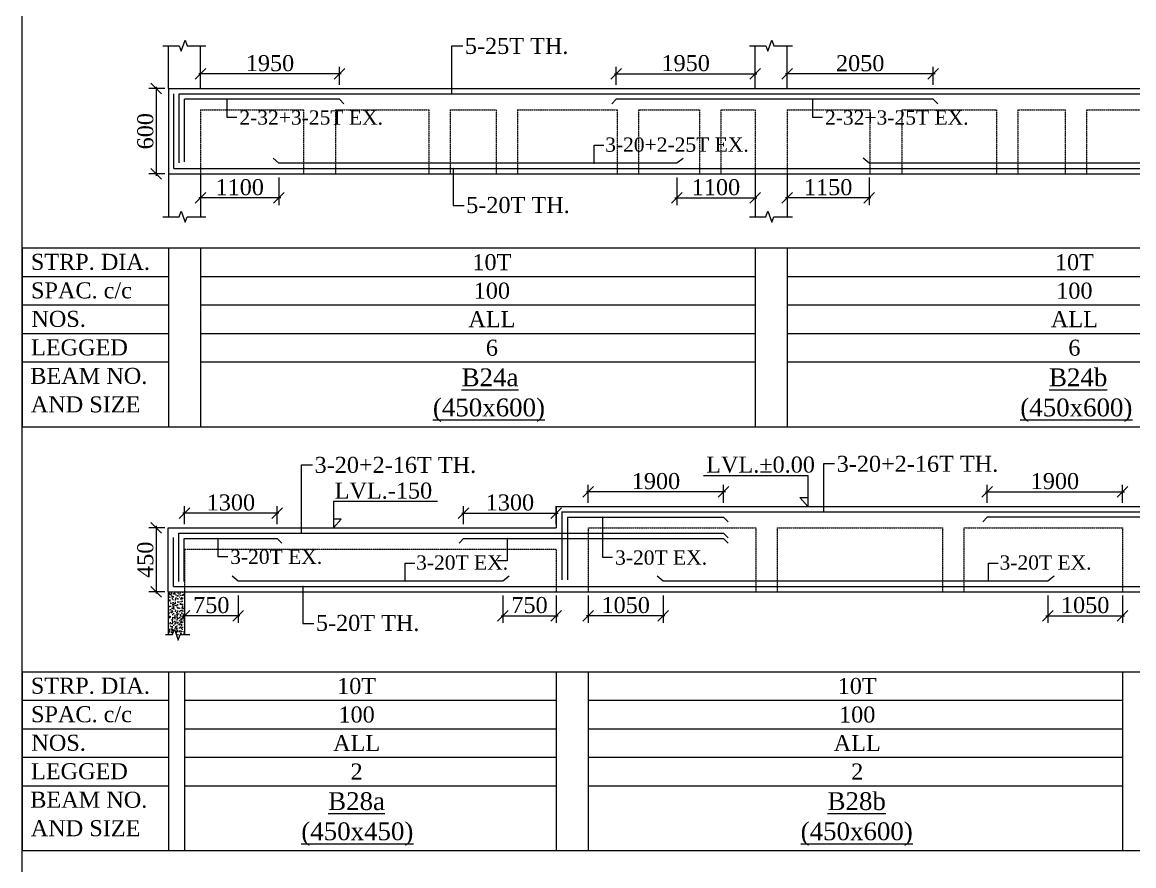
# Model space of a CAD drawing. Header units: millimetres. Extents: x 9781889 to 10654170, y -7832723 to -7608561.
# Drawn here: x 9972113 to 9987716, y -7792405 to -7780568 of the extents above; entities that cross this region are included whole.
import ezdxf
from ezdxf.enums import TextEntityAlignment as Align

# ---------------------------------------------------------------- set-up
doc = ezdxf.new("R2010")
doc.units = ezdxf.units.MM
doc.header["$LTSCALE"] = 10
doc.header["$PDMODE"] = 3
doc.linetypes.add('HIDDEN', pattern=[0.375, 0.25, -0.125])
for name, color, linetype, lineweight in [('LVL', 3, 'Continuous', 0), ('S-CUT OUT LINE', 9, 'Continuous', 0), ('S-DIM L.S.', 7, 'Continuous', 0), ('S-HATCH', 8, 'Continuous', 0), ('S-L.S.SECTION', 5, 'Continuous', 0), ('S-L.S.SLAB LINE', 252, 'HIDDEN', 0), ('S-L.S.STEEL', 1, 'Continuous', 9), ('S-SECTION MARK', 7, 'Continuous', 0), ('S-SHEET', 251, 'Continuous', 0), ('S-TEXT', 7, 'Continuous', 0), ('S-TEXT L.S. BEAM NO.', 30, 'Continuous', 0), ('S-TEXT. L.S.', 7, 'Continuous', 0)]:
    doc.layers.add(name, color=color, linetype=linetype, lineweight=lineweight)
doc.styles.add('135', font='arial.ttf', dxfattribs={"width": 0.8, "height": 135})
doc.styles.get("Standard").update_dxf_attribs({"font": 'arial.ttf'})
doc.styles.add('TEXT', font='times.ttf')
doc.dimstyles.new('75', dxfattribs={"dimtxt": 135, "dimasz": 90, "dimexe": 0.1, "dimexo": 0.03, "dimgap": 0.09, "dimtad": 1, "dimdec": 0, "dimzin": 0, "dimdsep": 46, "dimtxsty": '135', "dimblk": 'ARCHTICK', "dimcen": 0.09, "dimclrd": 256, "dimclre": 256, "dimclrt": 256, "dimadec": 0, "dimazin": 0, "dimtfac": 1, "dimtdec": 0, "dimtofl": 0, "dimtmove": 1, "dimatfit": 3, "dimldrblk": 'DOTSMALL', "dimfxl": 1, "dimtolj": 1, "dimtzin": 0, "dimlwd": -1, "dimlwe": -1, "dimarcsym": 0})
doc.dimstyles.new('SETU_1', dxfattribs={"dimtxt": 200, "dimasz": 150, "dimexe": 100, "dimexo": 50, "dimgap": 35, "dimtad": 1, "dimdec": 0, "dimzin": 0, "dimdsep": 46, "dimtxsty": 'Standard', "dimblk": 'OBLIQUE', "dimcen": 150, "dimdle": 25, "dimclrd": 256, "dimclre": 7, "dimclrt": 256, "dimadec": 0, "dimazin": 0, "dimtfac": 1, "dimtdec": 0, "dimtofl": 0, "dimtmove": 1, "dimatfit": 3, "dimfxl": 1, "dimtolj": 1, "dimtzin": 0, "dimlwd": -1, "dimlwe": 5, "dimarcsym": 1})

# ---------------------------------------------------------------- blocks, each defined once
blk = doc.blocks.new('_ArchTick')
at = {"color": 0, "linetype": 'ByBlock', "const_width": 0.15}
blk.add_lwpolyline([(-0.5, -0.5), (0.5, 0.5)], dxfattribs=at)
blk = doc.blocks.new('_Oblique')
at = {"color": 0, "linetype": 'ByBlock', "lineweight": -2}
blk.add_line((-0.5, -0.5), (0.5, 0.5), dxfattribs=at)
blk = doc.blocks.new('*D60')
at = {"layer": 'Defpoints', "color": 0, "transparency": 16777216}
for p in [(9974166, -7781497), (9973991, -7782697), (9974166, -7782697)]:
    blk.add_point(p, dxfattribs=at)
at = {"layer": 'S-DIM L.S.', "color": 7, "lineweight": 5, "transparency": 16777216}
for p, q in [((9974116, -7781497), (9973891, -7781497)), ((9974116, -7782697), (9973891, -7782697))]:
    blk.add_line(p, q, dxfattribs=at)
at = {"layer": 'S-DIM L.S.', "transparency": 16777216}
blk.add_line((9973991, -7781472), (9973991, -7782722), dxfattribs=at)
at = {"layer": 'S-DIM L.S.', "transparency": 16777216, "xscale": 150, "yscale": 150, "zscale": 150}
for p, rotation in [((9973991, -7781497), 90), ((9973991, -7782697), 270)]:
    blk.add_blockref('_Oblique', p, dxfattribs=dict(at, rotation=rotation))
at = {"layer": 'S-DIM L.S.', "transparency": 16777216, "insert": (9973842, -7782097), "char_height": 225, "attachment_point": 5, "rotation": 90, "style": 'TEXT'}
blk.add_mtext('\\A1;600', dxfattribs=at)
blk = doc.blocks.new('*D62')
at = {"layer": 'Defpoints', "color": 0, "transparency": 16777216}
for p in [(9974616, -7781293), (9974616, -7781497, 0), (9976566, -7781497, 0)]:
    blk.add_point(p, dxfattribs=at)
at = {"layer": 'S-DIM L.S.', "color": 7, "lineweight": 5, "transparency": 16777216}
for p, q in [((9974616, -7781447), (9974616, -7781193)), ((9976566, -7781447), (9976566, -7781193))]:
    blk.add_line(p, q, dxfattribs=at)
at = {"layer": 'S-DIM L.S.', "transparency": 16777216}
blk.add_line((9976591, -7781293), (9974591, -7781293), dxfattribs=at)
at = {"layer": 'S-DIM L.S.', "transparency": 16777216, "xscale": 150, "yscale": 150, "zscale": 150, "rotation": 180}
blk.add_blockref('_Oblique', (9974616, -7781293), dxfattribs=at)
at = {"layer": 'S-DIM L.S.', "transparency": 16777216, "xscale": 150, "yscale": 150, "zscale": 150}
blk.add_blockref('_Oblique', (9976566, -7781293), dxfattribs=at)
at = {"layer": 'S-DIM L.S.', "transparency": 16777216, "insert": (9975591, -7781143), "char_height": 225, "attachment_point": 5, "style": 'TEXT'}
blk.add_mtext('\\A1;1950', dxfattribs=at)
blk = doc.blocks.new('*D63')
at = {"layer": 'Defpoints', "color": 0, "transparency": 16777216}
for p in [(9981300, -7782697, 0), (9982401, -7782697, 0), (9982401, -7783033)]:
    blk.add_point(p, dxfattribs=at)
at = {"layer": 'S-DIM L.S.', "color": 7, "lineweight": 5, "transparency": 16777216}
for p, q in [((9981300, -7782747), (9981300, -7783133)), ((9982401, -7782747), (9982401, -7783133))]:
    blk.add_line(p, q, dxfattribs=at)
at = {"layer": 'S-DIM L.S.', "transparency": 16777216}
blk.add_line((9981275, -7783033), (9982426, -7783033), dxfattribs=at)
at = {"layer": 'S-DIM L.S.', "transparency": 16777216, "xscale": 150, "yscale": 150, "zscale": 150, "rotation": 180}
blk.add_blockref('_Oblique', (9981300, -7783033), dxfattribs=at)
at = {"layer": 'S-DIM L.S.', "transparency": 16777216, "xscale": 150, "yscale": 150, "zscale": 150}
blk.add_blockref('_Oblique', (9982401, -7783033), dxfattribs=at)
at = {"layer": 'S-DIM L.S.', "transparency": 16777216, "insert": (9981851, -7782884), "char_height": 225, "attachment_point": 5, "style": 'TEXT'}
blk.add_mtext('\\A1;1100', dxfattribs=at)
blk = doc.blocks.new('*D64')
at = {"layer": 'Defpoints', "color": 0, "transparency": 16777216}
for p in [(9974616, -7782697, 0), (9975716, -7782697, 0), (9974616, -7783033)]:
    blk.add_point(p, dxfattribs=at)
at = {"layer": 'S-DIM L.S.', "color": 7, "lineweight": 5, "transparency": 16777216}
for p, q in [((9974616, -7782747), (9974616, -7783133)), ((9975716, -7782747), (9975716, -7783133))]:
    blk.add_line(p, q, dxfattribs=at)
at = {"layer": 'S-DIM L.S.', "transparency": 16777216}
blk.add_line((9975741, -7783033), (9974591, -7783033), dxfattribs=at)
at = {"layer": 'S-DIM L.S.', "transparency": 16777216, "xscale": 150, "yscale": 150, "zscale": 150, "rotation": 180}
blk.add_blockref('_Oblique', (9974616, -7783033), dxfattribs=at)
at = {"layer": 'S-DIM L.S.', "transparency": 16777216, "xscale": 150, "yscale": 150, "zscale": 150}
blk.add_blockref('_Oblique', (9975716, -7783033), dxfattribs=at)
at = {"layer": 'S-DIM L.S.', "transparency": 16777216, "insert": (9975166, -7782884), "char_height": 225, "attachment_point": 5, "style": 'TEXT'}
blk.add_mtext('\\A1;1100', dxfattribs=at)
blk = doc.blocks.new('*D65')
at = {"layer": 'Defpoints', "color": 0, "transparency": 16777216}
for p in [(9982401, -7781293), (9980451, -7781497, 0), (9982401, -7781497, 0)]:
    blk.add_point(p, dxfattribs=at)
at = {"layer": 'S-DIM L.S.', "color": 7, "lineweight": 5, "transparency": 16777216}
for p, q in [((9980451, -7781447), (9980451, -7781193)), ((9982401, -7781447), (9982401, -7781193))]:
    blk.add_line(p, q, dxfattribs=at)
at = {"layer": 'S-DIM L.S.', "transparency": 16777216}
blk.add_line((9980426, -7781293), (9982426, -7781293), dxfattribs=at)
at = {"layer": 'S-DIM L.S.', "transparency": 16777216, "xscale": 150, "yscale": 150, "zscale": 150, "rotation": 180}
blk.add_blockref('_Oblique', (9980451, -7781293), dxfattribs=at)
at = {"layer": 'S-DIM L.S.', "transparency": 16777216, "xscale": 150, "yscale": 150, "zscale": 150}
blk.add_blockref('_Oblique', (9982401, -7781293), dxfattribs=at)
at = {"layer": 'S-DIM L.S.', "transparency": 16777216, "insert": (9981426, -7781143), "char_height": 225, "attachment_point": 5, "style": 'TEXT'}
blk.add_mtext('\\A1;1950', dxfattribs=at)
blk = doc.blocks.new('*D66')
at = {"layer": 'Defpoints', "color": 0, "transparency": 16777216}
for p in [(9982851, -7781293), (9982851, -7781497, 0), (9984901, -7781497, 0)]:
    blk.add_point(p, dxfattribs=at)
at = {"layer": 'S-DIM L.S.', "color": 7, "lineweight": 5, "transparency": 16777216}
for p, q in [((9982851, -7781447), (9982851, -7781193)), ((9984901, -7781447), (9984901, -7781193))]:
    blk.add_line(p, q, dxfattribs=at)
at = {"layer": 'S-DIM L.S.', "transparency": 16777216}
blk.add_line((9984926, -7781293), (9982826, -7781293), dxfattribs=at)
at = {"layer": 'S-DIM L.S.', "transparency": 16777216, "xscale": 150, "yscale": 150, "zscale": 150, "rotation": 180}
blk.add_blockref('_Oblique', (9982851, -7781293), dxfattribs=at)
at = {"layer": 'S-DIM L.S.', "transparency": 16777216, "xscale": 150, "yscale": 150, "zscale": 150}
blk.add_blockref('_Oblique', (9984901, -7781293), dxfattribs=at)
at = {"layer": 'S-DIM L.S.', "transparency": 16777216, "insert": (9983876, -7781144), "char_height": 225, "attachment_point": 5, "style": 'TEXT'}
blk.add_mtext('\\A1;2050', dxfattribs=at)
blk = doc.blocks.new('*D72')
at = {"layer": 'Defpoints', "color": 0, "transparency": 16777216}
for p in [(9982851, -7782697, 0), (9984001, -7782697, 0), (9982851, -7783033)]:
    blk.add_point(p, dxfattribs=at)
at = {"layer": 'S-DIM L.S.', "color": 7, "lineweight": 5, "transparency": 16777216}
for p, q in [((9982851, -7782747), (9982851, -7783133)), ((9984001, -7782747), (9984001, -7783133))]:
    blk.add_line(p, q, dxfattribs=at)
at = {"layer": 'S-DIM L.S.', "transparency": 16777216}
blk.add_line((9984026, -7783033), (9982826, -7783033), dxfattribs=at)
at = {"layer": 'S-DIM L.S.', "transparency": 16777216, "xscale": 150, "yscale": 150, "zscale": 150, "rotation": 180}
blk.add_blockref('_Oblique', (9982851, -7783033), dxfattribs=at)
at = {"layer": 'S-DIM L.S.', "transparency": 16777216, "xscale": 150, "yscale": 150, "zscale": 150}
blk.add_blockref('_Oblique', (9984001, -7783033), dxfattribs=at)
at = {"layer": 'S-DIM L.S.', "transparency": 16777216, "insert": (9983426, -7782884), "char_height": 225, "attachment_point": 5, "style": 'TEXT'}
blk.add_mtext('\\A1;1150', dxfattribs=at)
blk = doc.blocks.new('*D240')
at = {"layer": 'Defpoints', "color": 0, "transparency": 16777216}
for p in [(9974392, -7787458), (9974392, -7787661, 0), (9975692, -7787661, 0)]:
    blk.add_point(p, dxfattribs=at)
at = {"layer": 'S-DIM L.S.', "transparency": 16777216}
blk.add_line((9975717, -7787458), (9974367, -7787458), dxfattribs=at)
at = {"layer": 'S-DIM L.S.', "color": 7, "lineweight": 5, "transparency": 16777216}
for p, q in [((9974392, -7787611), (9974392, -7787358)), ((9975692, -7787611), (9975692, -7787358))]:
    blk.add_line(p, q, dxfattribs=at)
at = {"layer": 'S-DIM L.S.', "transparency": 16777216, "xscale": 150, "yscale": 150, "zscale": 150, "rotation": 180}
blk.add_blockref('_Oblique', (9974392, -7787458), dxfattribs=at)
at = {"layer": 'S-DIM L.S.', "transparency": 16777216, "xscale": 150, "yscale": 150, "zscale": 150}
blk.add_blockref('_Oblique', (9975692, -7787458), dxfattribs=at)
at = {"layer": 'S-DIM L.S.', "transparency": 16777216, "insert": (9975042, -7787308), "char_height": 225, "attachment_point": 5, "style": 'TEXT'}
blk.add_mtext('\\A1;1300', dxfattribs=at)
blk = doc.blocks.new('*D241')
at = {"layer": 'Defpoints', "color": 0, "transparency": 16777216}
for p in [(9974166, -7787661), (9973991, -7788561), (9974166, -7788561)]:
    blk.add_point(p, dxfattribs=at)
at = {"layer": 'S-DIM L.S.', "transparency": 16777216}
blk.add_line((9973991, -7787636), (9973991, -7788586), dxfattribs=at)
at = {"layer": 'S-DIM L.S.', "color": 7, "lineweight": 5, "transparency": 16777216}
for p, q in [((9974116, -7787661), (9973891, -7787661)), ((9974116, -7788561), (9973891, -7788561))]:
    blk.add_line(p, q, dxfattribs=at)
at = {"layer": 'S-DIM L.S.', "transparency": 16777216, "xscale": 150, "yscale": 150, "zscale": 150}
for p, rotation in [((9973991, -7787661), 90), ((9973991, -7788561), 270)]:
    blk.add_blockref('_Oblique', p, dxfattribs=dict(at, rotation=rotation))
at = {"layer": 'S-DIM L.S.', "transparency": 16777216, "insert": (9973842, -7788111), "char_height": 225, "attachment_point": 5, "rotation": 90, "style": 'TEXT'}
blk.add_mtext('\\A1;450', dxfattribs=at)
blk = doc.blocks.new('*D242')
at = {"layer": 'Defpoints', "color": 0, "transparency": 16777216}
for p in [(9978859, -7788561, 0), (9979609, -7788561, 0), (9979609, -7788897)]:
    blk.add_point(p, dxfattribs=at)
at = {"layer": 'S-DIM L.S.', "color": 7, "lineweight": 5, "transparency": 16777216}
for p, q in [((9978859, -7788611), (9978859, -7788997)), ((9979609, -7788611), (9979609, -7788997))]:
    blk.add_line(p, q, dxfattribs=at)
at = {"layer": 'S-DIM L.S.', "transparency": 16777216}
blk.add_line((9978834, -7788897), (9979634, -7788897), dxfattribs=at)
at = {"layer": 'S-DIM L.S.', "transparency": 16777216, "xscale": 150, "yscale": 150, "zscale": 150, "rotation": 180}
blk.add_blockref('_Oblique', (9978859, -7788897), dxfattribs=at)
at = {"layer": 'S-DIM L.S.', "transparency": 16777216, "xscale": 150, "yscale": 150, "zscale": 150}
blk.add_blockref('_Oblique', (9979609, -7788897), dxfattribs=at)
at = {"layer": 'S-DIM L.S.', "transparency": 16777216, "insert": (9979234, -7788748), "char_height": 225, "attachment_point": 5, "style": 'TEXT'}
blk.add_mtext('\\A1;750', dxfattribs=at)
blk = doc.blocks.new('*D243')
at = {"layer": 'Defpoints', "color": 0, "transparency": 16777216}
for p in [(9974392, -7788561, 0), (9975142, -7788561, 0), (9974392, -7788897)]:
    blk.add_point(p, dxfattribs=at)
at = {"layer": 'S-DIM L.S.', "color": 7, "lineweight": 5, "transparency": 16777216}
for p, q in [((9974392, -7788611), (9974392, -7788997)), ((9975142, -7788611), (9975142, -7788997))]:
    blk.add_line(p, q, dxfattribs=at)
at = {"layer": 'S-DIM L.S.', "transparency": 16777216}
blk.add_line((9975167, -7788897), (9974367, -7788897), dxfattribs=at)
at = {"layer": 'S-DIM L.S.', "transparency": 16777216, "xscale": 150, "yscale": 150, "zscale": 150, "rotation": 180}
blk.add_blockref('_Oblique', (9974392, -7788897), dxfattribs=at)
at = {"layer": 'S-DIM L.S.', "transparency": 16777216, "xscale": 150, "yscale": 150, "zscale": 150}
blk.add_blockref('_Oblique', (9975142, -7788897), dxfattribs=at)
at = {"layer": 'S-DIM L.S.', "transparency": 16777216, "insert": (9974767, -7788748), "char_height": 225, "attachment_point": 5, "style": 'TEXT'}
blk.add_mtext('\\A1;750', dxfattribs=at)
blk = doc.blocks.new('*D244')
at = {"layer": 'Defpoints', "color": 0, "transparency": 16777216}
for p in [(9980059, -7787158), (9980059, -7787361, 0), (9981959, -7787361, 0)]:
    blk.add_point(p, dxfattribs=at)
at = {"layer": 'S-DIM L.S.', "transparency": 16777216}
blk.add_line((9981984, -7787158), (9980034, -7787158), dxfattribs=at)
at = {"layer": 'S-DIM L.S.', "color": 7, "lineweight": 5, "transparency": 16777216}
for p, q in [((9980059, -7787311), (9980059, -7787058)), ((9981959, -7787311), (9981959, -7787058))]:
    blk.add_line(p, q, dxfattribs=at)
at = {"layer": 'S-DIM L.S.', "transparency": 16777216, "xscale": 150, "yscale": 150, "zscale": 150, "rotation": 180}
blk.add_blockref('_Oblique', (9980059, -7787158), dxfattribs=at)
at = {"layer": 'S-DIM L.S.', "transparency": 16777216, "xscale": 150, "yscale": 150, "zscale": 150}
blk.add_blockref('_Oblique', (9981959, -7787158), dxfattribs=at)
at = {"layer": 'S-DIM L.S.', "transparency": 16777216, "insert": (9981009, -7787008), "char_height": 225, "attachment_point": 5, "style": 'TEXT'}
blk.add_mtext('\\A1;1900', dxfattribs=at)
blk = doc.blocks.new('*D245')
at = {"layer": 'Defpoints', "color": 0, "transparency": 16777216}
for p in [(9979609, -7787458), (9978309, -7787661, 0), (9979609, -7787661, 0)]:
    blk.add_point(p, dxfattribs=at)
at = {"layer": 'S-DIM L.S.', "transparency": 16777216}
blk.add_line((9978284, -7787458), (9979634, -7787458), dxfattribs=at)
at = {"layer": 'S-DIM L.S.', "color": 7, "lineweight": 5, "transparency": 16777216}
for p, q in [((9978309, -7787611), (9978309, -7787358)), ((9979609, -7787611), (9979609, -7787358))]:
    blk.add_line(p, q, dxfattribs=at)
at = {"layer": 'S-DIM L.S.', "transparency": 16777216, "xscale": 150, "yscale": 150, "zscale": 150, "rotation": 180}
blk.add_blockref('_Oblique', (9978309, -7787458), dxfattribs=at)
at = {"layer": 'S-DIM L.S.', "transparency": 16777216, "xscale": 150, "yscale": 150, "zscale": 150}
blk.add_blockref('_Oblique', (9979609, -7787458), dxfattribs=at)
at = {"layer": 'S-DIM L.S.', "transparency": 16777216, "insert": (9978959, -7787308), "char_height": 225, "attachment_point": 5, "style": 'TEXT'}
blk.add_mtext('\\A1;1300', dxfattribs=at)
blk = doc.blocks.new('*D246')
at = {"layer": 'Defpoints', "color": 0, "transparency": 16777216}
for p in [(9986509, -7788561, 0), (9987559, -7788561, 0), (9987559, -7788897)]:
    blk.add_point(p, dxfattribs=at)
at = {"layer": 'S-DIM L.S.', "color": 7, "lineweight": 5, "transparency": 16777216}
for p, q in [((9986509, -7788611), (9986509, -7788997)), ((9987559, -7788611), (9987559, -7788997))]:
    blk.add_line(p, q, dxfattribs=at)
at = {"layer": 'S-DIM L.S.', "transparency": 16777216}
blk.add_line((9986484, -7788897), (9987584, -7788897), dxfattribs=at)
at = {"layer": 'S-DIM L.S.', "transparency": 16777216, "xscale": 150, "yscale": 150, "zscale": 150, "rotation": 180}
blk.add_blockref('_Oblique', (9986509, -7788897), dxfattribs=at)
at = {"layer": 'S-DIM L.S.', "transparency": 16777216, "xscale": 150, "yscale": 150, "zscale": 150}
blk.add_blockref('_Oblique', (9987559, -7788897), dxfattribs=at)
at = {"layer": 'S-DIM L.S.', "transparency": 16777216, "insert": (9987034, -7788748), "char_height": 225, "attachment_point": 5, "style": 'TEXT'}
blk.add_mtext('\\A1;1050', dxfattribs=at)
blk = doc.blocks.new('*D247')
at = {"layer": 'Defpoints', "color": 0, "transparency": 16777216}
for p in [(9980059, -7788561, 0), (9981109, -7788561, 0), (9980059, -7788897)]:
    blk.add_point(p, dxfattribs=at)
at = {"layer": 'S-DIM L.S.', "color": 7, "lineweight": 5, "transparency": 16777216}
for p, q in [((9980059, -7788611), (9980059, -7788997)), ((9981109, -7788611), (9981109, -7788997))]:
    blk.add_line(p, q, dxfattribs=at)
at = {"layer": 'S-DIM L.S.', "transparency": 16777216}
blk.add_line((9981134, -7788897), (9980034, -7788897), dxfattribs=at)
at = {"layer": 'S-DIM L.S.', "transparency": 16777216, "xscale": 150, "yscale": 150, "zscale": 150, "rotation": 180}
blk.add_blockref('_Oblique', (9980059, -7788897), dxfattribs=at)
at = {"layer": 'S-DIM L.S.', "transparency": 16777216, "xscale": 150, "yscale": 150, "zscale": 150}
blk.add_blockref('_Oblique', (9981109, -7788897), dxfattribs=at)
at = {"layer": 'S-DIM L.S.', "transparency": 16777216, "insert": (9980584, -7788748), "char_height": 225, "attachment_point": 5, "style": 'TEXT'}
blk.add_mtext('\\A1;1050', dxfattribs=at)
blk = doc.blocks.new('*D248')
at = {"layer": 'Defpoints', "color": 0, "transparency": 16777216}
for p in [(9987559, -7787158), (9985659, -7787361, 0), (9987559, -7787361, 0)]:
    blk.add_point(p, dxfattribs=at)
at = {"layer": 'S-DIM L.S.', "transparency": 16777216}
blk.add_line((9985634, -7787158), (9987584, -7787158), dxfattribs=at)
at = {"layer": 'S-DIM L.S.', "color": 7, "lineweight": 5, "transparency": 16777216}
for p, q in [((9985659, -7787311), (9985659, -7787058)), ((9987559, -7787311), (9987559, -7787058))]:
    blk.add_line(p, q, dxfattribs=at)
at = {"layer": 'S-DIM L.S.', "transparency": 16777216, "xscale": 150, "yscale": 150, "zscale": 150, "rotation": 180}
blk.add_blockref('_Oblique', (9985659, -7787158), dxfattribs=at)
at = {"layer": 'S-DIM L.S.', "transparency": 16777216, "xscale": 150, "yscale": 150, "zscale": 150}
blk.add_blockref('_Oblique', (9987559, -7787158), dxfattribs=at)
at = {"layer": 'S-DIM L.S.', "transparency": 16777216, "insert": (9986609, -7787008), "char_height": 225, "attachment_point": 5, "style": 'TEXT'}
blk.add_mtext('\\A1;1900', dxfattribs=at)

msp = doc.modelspace()

# ---------------------------------------------------------------- hatches: boundary and pattern name
at = {"layer": 'S-HATCH'}
h = msp.add_hatch(dxfattribs=at)
h.set_pattern_fill('AR-CONC', color=256, scale=0.5)
h.set_pattern_definition([(50, (180433.74, -59944.18), (91.0923345, -7.96954277), [9.525, -104.775]), (355, (180433.74, -59944.18), (-17.6217107, 95.5284226), [7.62, -83.8202921]), (100.4514447, (180441.33, -59944.845), (73.47062355, 87.55887596), [8.0950044, -89.0451223]), (46.1842, (180433.74, -59918.78), (135.5395204, -21.021164), [14.2875, -157.1625]), (96.6355576, (180445.04, -59920.53), (118.702067, 123.7130623), [12.1425116, -133.5678041]), (351.1841512, (180433.74, -59918.78), (118.702067, 123.7130623), [11.4299835, -125.729866]), (21, (180446.44, -59925.13), (75.80719563, -51.1325991), [9.525, -104.775]), (326, (180446.44, -59925.13), (30.9010142, 92.09398306), [7.62, -83.82]), (71.451445, (180452.76, -59929.39), (106.70820964, 40.96138444), [8.0950044, -89.0449688]), (37.5, (180433.74, -59944.18), (1.544301625, 42.27751944), [0, -82.804, 0, -85.09, 0, -84.1375]), (7.5, (180433.74, -59944.18), (33.40983126, 50.09028741), [0, -48.514, 0, -80.899, 0, -32.0675]), (327.5, (180405.42, -59944.18), (67.79529758, -2.864372), [0, -31.75, 0, -99.06, 0, -131.445]), (317.5, (180392.72, -59944.18), (74.0645907, 12.71324552), [0, -41.275, 0, -65.786, 0, -93.345])])
h.paths.add_polyline_path([(9974392, -7789161.3), (9974276.2, -7789161.3), (9974248.3, -7789084.5), (9974220.3, -7789161.3), (9974162, -7789161.3), (9974162, -7788561.3), (9974392, -7788561.3)])

# ---------------------------------------------------------------- linework, layer by layer
at = {"layer": 'LVL', "linetype": 'Continuous', "elevation": 0}
for points in [[(9981677.6, -7786926.3), (9983138.8, -7786926.3), (9983138.8, -7787361.3), (9983030.7, -7787239.2), (9983138.8, -7787239.2)], [(9977944.5, -7787291.5), (9976483.3, -7787291.5), (9976483.3, -7787661.3), (9976591.4, -7787539.2), (9976483.3, -7787539.2)]]:
    msp.add_lwpolyline(points, dxfattribs=at)
at = {"layer": 'S-CUT OUT LINE', "color": 5, "elevation": 0}
for points in [[(9974087.9, -7780897), (9974316.5, -7780897), (9974344.5, -7780973.9), (9974400.4, -7780820.2), (9974428.4, -7780897), (9974691.2, -7780897)], [(9982322.3, -7780897), (9982550.9, -7780897), (9982578.9, -7780973.9), (9982634.9, -7780820.2), (9982662.8, -7780897), (9982925.6, -7780897)], [(9974087.9, -7783297), (9974316.5, -7783297), (9974344.5, -7783220.2), (9974400.4, -7783373.9), (9974428.4, -7783297), (9974691.2, -7783297)], [(9982322.3, -7783297), (9982550.9, -7783297), (9982578.9, -7783220.2), (9982634.9, -7783373.9), (9982662.8, -7783297), (9982925.6, -7783297)]]:
    msp.add_lwpolyline(points, dxfattribs=at)
at = {"layer": 'S-CUT OUT LINE', "color": 1, "elevation": 0}
msp.add_lwpolyline([(9974122.6, -7789161.3), (9974220.3, -7789161.3), (9974248.3, -7789084.5), (9974304.2, -7789238.2), (9974332.2, -7789161.3), (9974467, -7789161.3)], dxfattribs=at)
at = {"layer": 'S-L.S.SECTION'}
for p, q in [((9974166.2, -7781497, 0), (9974166.2, -7780897, 0)), ((9974616.2, -7781497, 0), (9974616.2, -7780897, 0)), ((9982400.6, -7781497, 0), (9982400.6, -7780897, 0)), ((9982850.6, -7781497, 0), (9982850.6, -7780897, 0)), ((9974166.1, -7781497, 0), (10008310, -7781497, 0)), ((9974166.2, -7781497, 0), (9974166.2, -7782697, 0)), ((9974166.1, -7782697, 0), (10008310, -7782697, 0)), ((9974166.2, -7782697, 0), (9974166.2, -7783297, 0)), ((9974616.2, -7782697, 0), (9974616.2, -7783297, 0)), ((9982400.6, -7782697, 0), (9982400.6, -7783297, 0)), ((9982850.6, -7782697, 0), (9982850.6, -7783297, 0)), ((9979608.7, -7787361.3, 0), (10021912.6, -7787361.3, 0)), ((9979608.7, -7787361.3, 0), (9979608.7, -7787661.3, 0)), ((9974162, -7787661.3, 0), (9979608.7, -7787661.3, 0)), ((9974162, -7788561.3, 0), (9974162, -7787661.3, 0)), ((9974162, -7788561.3, 0), (9974162, -7787661.3, 0)), ((9974166.1, -7788561.3, 0), (10021912.6, -7788561.3, 0))]:
    msp.add_line(p, q, dxfattribs=at)
at = {"layer": 'S-L.S.SECTION', "color": 1}
for p, q in [((9974162, -7788561.3, 0), (9974162, -7789161.3, 0)), ((9974392, -7788561.3, 0), (9974392, -7789161.3, 0))]:
    msp.add_line(p, q, dxfattribs=at)
at = {"layer": 'S-L.S.SLAB LINE', "ltscale": 0.3}
for p, q in [((9974166.1, -7781797, 0), (9974166.2, -7781797, 0)), ((9974616.1, -7781797, 0), (9976060.5, -7781797, 0)), ((9974616.2, -7781797, 0), (9974616.2, -7782697, 0)), ((9976060.5, -7781797, 0), (9976060.5, -7782697, 0)), ((9976510.5, -7781797, 0), (9977821.1, -7781797, 0)), ((9976510.5, -7781797, 0), (9976510.5, -7782697, 0)), ((9977821.1, -7781797), (9977821.1, -7782697)), ((9978121.1, -7781797, 0), (9978767.4, -7781797, 0)), ((9978121.1, -7781797), (9978121.1, -7782697)), ((9978767.4, -7781797), (9978767.4, -7782697)), ((9979067.4, -7781797, 0), (9980463.1, -7781797, 0)), ((9979067.4, -7781797), (9979067.4, -7782697)), ((9980463.1, -7781797, 0), (9980463.1, -7782697, 0)), ((9980763.1, -7781797, 0), (9981619.9, -7781797, 0)), ((9980763.1, -7781797, 0), (9980763.1, -7782697, 0)), ((9981619.9, -7781797, 0), (9981619.9, -7782697, 0)), ((9981919.9, -7781797, 0), (9981919.9, -7782697, 0)), ((9981919.9, -7781797, 0), (9982400.6, -7781797, 0)), ((9982400.6, -7781797), (9982400.6, -7782697)), ((9982850.6, -7781797, 0), (9984010.5, -7781797, 0)), ((9982850.6, -7781797), (9982850.6, -7782697)), ((9984010.5, -7781797, 0), (9984010.5, -7782697, 0)), ((9984460.5, -7781797, 0), (9985788.1, -7781797, 0)), ((9984460.5, -7781797, 0), (9984460.5, -7782697, 0)), ((9985788.1, -7781797, 0), (9985788.1, -7782697, 0)), ((9986088.1, -7781797, 0), (9986752.9, -7781797, 0)), ((9986088.1, -7781797, 0), (9986088.1, -7782697, 0)), ((9986752.9, -7781797, 0), (9986752.9, -7782697, 0)), ((9987052.9, -7781797, 0), (9987052.9, -7782697, 0)), ((9987052.9, -7781797, 0), (9988325.6, -7781797, 0)), ((9980058.8, -7787661.3, 0), (9980058.8, -7788561.3, 0)), ((9980058.8, -7787661.3, 0), (9982408.7, -7787661.3, 0)), ((9982408.7, -7787661.3, 0), (9982408.7, -7788561.3, 0)), ((9982708.7, -7787661.3, 0), (9985031.9, -7787661.3, 0)), ((9982708.7, -7787661.3, 0), (9982708.7, -7788561.3, 0)), ((9985031.9, -7787661.3, 0), (9985031.9, -7788561.3, 0)), ((9985331.9, -7787661.3, 0), (9987558.7, -7787661.3, 0)), ((9985331.9, -7787661.3, 0), (9985331.9, -7788561.3, 0)), ((9987558.7, -7787661.3, 0), (9987558.7, -7788561.3, 0)), ((9974392, -7787961.3, 0), (9979608.7, -7787961.3, 0)), ((9974392, -7787961.3, 0), (9974392, -7788561.3, 0)), ((9974392, -7787961.3, 0), (9974392, -7788561.3, 0)), ((9974392, -7787961.3, 0), (9974392, -7788561.3, 0)), ((9979608.7, -7787961.3, 0), (9979608.7, -7788561.3, 0))]:
    msp.add_line(p, q, dxfattribs=at)
at = {"layer": 'S-L.S.STEEL'}
for p, q in [((9974241.1, -7782622, 0), (9974241.1, -7781572, 0)), ((9974316.1, -7781572, 0), (10008235, -7781572, 0)), ((9974316.1, -7782542.4, 0), (9974316.1, -7781572, 0)), ((9976566.3, -7781647, 0), (9974391.1, -7781647, 0)), ((9974391.1, -7782525.8, 0), (9974391.1, -7781647, 0)), ((9976566.3, -7781647, 0), (9976629.5, -7781713.9, 0)), ((9984900.7, -7781647, 0), (9984963.9, -7781713.9, 0)), ((9974241.1, -7782622, 0), (10008160, -7782622, 0)), ((9979687, -7787436.3, 0), (10021912.6, -7787436.3, 0)), ((9979687, -7787436.3, 0), (9979687, -7788394.3, 0)), ((9979767.9, -7787511.3, 0), (9979767.9, -7788394.3, 0)), ((9974237, -7788486.3, 0), (9974237, -7787800.2, 0)), ((9974312, -7788417.8, 0), (9974312, -7787736.3, 0)), ((9974387, -7788417.8, 0), (9974387, -7787811.3, 0)), ((9978308.7, -7787811.3, 0), (9978245.5, -7787878.2, 0)), ((9974237, -7788486.3, 0), (10021912.6, -7788486.3, 0))]:
    msp.add_line(p, q, dxfattribs=at)
at = {"layer": 'S-L.S.STEEL', "elevation": 0}
for points in [[(9981389.9, -7782478.8), (9981300.4, -7782547), (9975716.3, -7782547), (9975634.3, -7782476.3)], [(9989952.4, -7782478.8), (9989862.9, -7782547), (9984000.7, -7782547), (9983918.7, -7782476.3)], [(9978948.1, -7788343.1), (9978858.6, -7788411.3), (9975142.1, -7788411.3), (9975060.1, -7788340.6)], [(9986598.1, -7788343.1), (9986508.6, -7788411.3), (9981108.9, -7788411.3), (9981026.9, -7788340.6)]]:
    msp.add_lwpolyline(points, dxfattribs=at)
at = {"layer": 'S-L.S.STEEL'}
for points in [[(9984900.7, -7781647, 0), (9980450.6, -7781647, 0), (9980387.4, -7781713.9, 0)], [(9979767.9, -7787511.3, 0), (9981958.7, -7787511.3, 0), (9982021.9, -7787578.2, 0)], [(9989908.8, -7787511.3, 0), (9985658.7, -7787511.3, 0), (9985595.6, -7787578.2, 0)], [(9974312, -7787736.3, 0), (9981958.7, -7787736.3, 0), (9982021.9, -7787803.2, 0)], [(9974387, -7787811.3, 0), (9975692, -7787811.3, 0), (9975755.2, -7787878.2, 0)], [(9978308.7, -7787811.3, 0), (9981958.7, -7787811.3, 0), (9982021.9, -7787878.2, 0)]]:
    msp.add_polyline3d(points, dxfattribs=at)
at = {"layer": 'S-SHEET'}
for p, q in [((9972113, -7783734.6, 0), (9974166.1, -7783734.6, 0)), ((9972113, -7783734.6), (9972113, -7786243.9)), ((9974166.1, -7783734.6, 0), (10008310, -7783734.6, 0)), ((9974166.1, -7783734.6, 0), (9974166.1, -7786243.9, 0)), ((9974616.1, -7783734.6, 0), (9974616.1, -7786243.9, 0)), ((9982400.6, -7783734.6), (9982400.6, -7786243.9)), ((9982850.6, -7783734.6), (9982850.6, -7786243.9)), ((9972113, -7784134.6, 0), (9974166.1, -7784134.6, 0)), ((9974616.1, -7784134.6, 0), (9982400.6, -7784134.6, 0)), ((9982850.6, -7784134.6, 0), (9991013.1, -7784134.6, 0)), ((9972113, -7784534.6, 0), (9974166.1, -7784534.6, 0)), ((9974616.1, -7784534.6, 0), (9982400.6, -7784534.6, 0)), ((9982850.6, -7784534.6, 0), (9991013.1, -7784534.6, 0)), ((9972113, -7784934.6, 0), (9974166.1, -7784934.6, 0)), ((9974616.1, -7784934.6, 0), (9982400.6, -7784934.6, 0)), ((9982850.6, -7784934.6, 0), (9991013.1, -7784934.6, 0)), ((9972113, -7785334.6, 0), (9974166.1, -7785334.6, 0)), ((9974616.1, -7785334.6, 0), (9982400.6, -7785334.6, 0)), ((9982850.6, -7785334.6, 0), (9991013.1, -7785334.6, 0)), ((9972113, -7786243.9), (10023447.1, -7786243.9)), ((9972113, -7786243.9, 0), (9974166.1, -7786243.9, 0)), ((9974166.1, -7786243.9, 0), (10008310, -7786243.9, 0)), ((9972113, -7789682.5, 0), (9974166.1, -7789682.5, 0)), ((9972113, -7789682.5), (9972113, -7792191.8)), ((9974166.1, -7789682.5, 0), (9974166.1, -7792191.8, 0)), ((9974166.1, -7789682.5, 0), (10021912.6, -7789682.5, 0)), ((9974392, -7789682.5, 0), (9974392, -7792191.8, 0)), ((9979608.7, -7789682.5, 0), (9979608.7, -7792191.8, 0)), ((9980058.7, -7789682.5, 0), (9980058.7, -7792191.8, 0)), ((9987558.7, -7789682.5, 0), (9987558.7, -7792191.8, 0)), ((9972113, -7790082.5, 0), (9974166.1, -7790082.5, 0)), ((9974392, -7790082.5, 0), (9979608.7, -7790082.5, 0)), ((9980058.7, -7790082.5, 0), (9987558.7, -7790082.5, 0)), ((9972113, -7790482.5, 0), (9974166.1, -7790482.5, 0)), ((9974392, -7790482.5, 0), (9979608.7, -7790482.5, 0)), ((9980058.7, -7790482.5, 0), (9987558.7, -7790482.5, 0)), ((9972113, -7790882.5, 0), (9974166.1, -7790882.5, 0)), ((9974392, -7790882.5, 0), (9979608.7, -7790882.5, 0)), ((9980058.7, -7790882.5, 0), (9987558.7, -7790882.5, 0)), ((9972113, -7791282.5, 0), (9974166.1, -7791282.5, 0)), ((9974392, -7791282.5, 0), (9979608.7, -7791282.5, 0)), ((9980058.7, -7791282.5, 0), (9987558.7, -7791282.5, 0)), ((9972113, -7792191.8), (10023447.1, -7792191.8)), ((9972113, -7792191.8, 0), (9974166.1, -7792191.8, 0)), ((9974166.1, -7792191.8, 0), (10021912.6, -7792191.8, 0))]:
    msp.add_line(p, q, dxfattribs=at)
msp.add_lwpolyline([(9972113, -7760218.1), (10023447.1, -7760218.1), (10023447.1, -7801877.7), (9972113, -7801877.7)], close=True, dxfattribs=at)

# ---------------------------------------------------------------- texts
at = {"layer": 'LVL', "style": 'TEXT'}
for s, p in [('LVL.%%P0.00', (9981713.7, -7786887.9, 0)), ('LVL.-150', (9976499.1, -7787253.1, 0))]:
    msp.add_text(s, height=225, dxfattribs=at).set_placement(p)
at = {"layer": 'S-TEXT', "style": 'TEXT'}
for s, p in [('STRP. DIA.', (9973069.8, -7784042.7, 0)), ('SPAC. c/c', (9972944.2, -7784442.7, 0)), ('NOS.', (9972623.6, -7784842.7, 0)), ('LEGGED', (9972916.3, -7785242.7, 0)), ('BEAM NO.', (9973047.5, -7785642.7, 0)), ('AND SIZE', (9973002.3, -7786042.7, 0)), ('STRP. DIA.', (9973069.8, -7789990.6, 0)), ('SPAC. c/c', (9972944.2, -7790390.6, 0)), ('NOS.', (9972623.6, -7790790.6, 0)), ('LEGGED', (9972916.3, -7791190.6, 0)), ('BEAM NO.', (9973047.5, -7791590.6, 0)), ('AND SIZE', (9973002.3, -7791990.6, 0))]:
    msp.add_text(s, height=225, dxfattribs=at).set_placement(p, align=Align.CENTER)
at = {"layer": 'S-TEXT', "linetype": 'ByBlock', "style": 'TEXT'}
for s, p in [('10T', (9978705.7, -7783934.6, 0)), ('10T', (9986882.7, -7783934.6, 0)), ('100', (9978705.7, -7784334.6, 0)), ('100', (9986882.7, -7784334.6, 0)), ('ALL', (9978705.7, -7784734.6, 0)), ('ALL', (9986882.7, -7784734.6, 0)), ('6', (9978705.7, -7785134.6, 0)), ('6', (9986882.7, -7785134.6, 0)), ('10T', (9976806.8, -7789882.5, 0)), ('10T', (9983833.9, -7789882.5, 0)), ('100', (9976806.8, -7790282.5, 0)), ('100', (9983833.9, -7790282.5, 0)), ('ALL', (9976806.8, -7790682.5, 0)), ('ALL', (9983833.9, -7790682.5, 0)), ('2', (9976806.8, -7791082.5, 0)), ('2', (9983833.9, -7791082.5, 0))]:
    msp.add_text(s, height=225, dxfattribs=at).set_placement(p, align=Align.MIDDLE_CENTER)
at = {"layer": 'S-TEXT L.S. BEAM NO.', "color": 140, "linetype": 'ByBlock', "style": 'TEXT'}
for s, p in [('%%UB24a', (9978281, -7785675.3, 0)), ('%%UB24b', (9986526.5, -7785675.3, 0)), ('%%U(450x600)', (9977877.9, -7786098.3, 0)), ('%%U(450x600)', (9986123.4, -7786098.3, 0)), ('%%UB28b', (9983418, -7791623.2, 0)), ('%%U(450x600)', (9983040.5, -7792046.2, 0))]:
    msp.add_text(s, height=250, dxfattribs=at).set_placement(p)
at = {"layer": 'S-TEXT L.S. BEAM NO.', "color": 145, "linetype": 'ByBlock', "style": 'TEXT'}
for s, p in [('%%UB28a', (9976408, -7791623.2, 0)), ('%%U(450x450)', (9976030.5, -7792046.2, 0))]:
    msp.add_text(s, height=250, dxfattribs=at).set_placement(p)
at = {"layer": 'S-TEXT. L.S.', "style": 'TEXT'}
for s, height, p in [('5-25T TH.', 225, (9978326.8, -7781012.7, 0)), ('2-32+3-25T EX.', 200, (9975160.7, -7782004.6, 0)), ('2-32+3-25T EX.', 200, (9983381.5, -7782004.6, 0)), ('3-20+2-25T EX.', 200, (9980295.6, -7782385, 0)), ('5-20T TH.', 225, (9978345.2, -7783244.9, 0)), ('3-20+2-16T TH.', 225, (9976217, -7786891.7, 0)), ('3-20+2-16T TH.', 225, (9983545.8, -7786876.6, 0)), ('3-20T EX.', 200, (9975031.7, -7788168.9, 0)), ('3-20T EX.', 200, (9977641.3, -7788249.3, 0)), ('3-20T EX.', 200, (9980434.6, -7788179.6, 0)), ('3-20T EX.', 200, (9985831.8, -7788249.3, 0)), ('5-20T TH.', 225, (9976235.3, -7789109.2, 0))]:
    msp.add_text(s, height=height, dxfattribs=at).set_placement(p)

# ---------------------------------------------------------------- dimensions: what is measured, and where the dimension line sits
at = {"layer": 'S-DIM L.S.'}
for base, p1, p2, picture, middle in [((9974616.3, -7781293.2, 0), (9976566.3, -7781497, 0), (9974616.3, -7781497, 0), '*D62', (9975591.3, -7781143.4, 0)), ((9982850.7, -7781293.2, 0), (9984900.7, -7781497, 0), (9982850.7, -7781497, 0), '*D66', (9983875.7, -7781143.8, 0)), ((9974616.2, -7783033.1, 0), (9975716.3, -7782697, 0), (9974616.2, -7782697, 0), '*D64', (9975166.2, -7782883.6, 0)), ((9982850.6, -7783033.1, 0), (9984000.7, -7782697, 0), (9982850.6, -7782697, 0), '*D72', (9983425.7, -7782883.6, 0)), ((9980058.7, -7787157.5, 0), (9981958.7, -7787361.3, 0), (9980058.7, -7787361.3, 0), '*D244', (9981008.7, -7787007.7, 0)), ((9974392, -7787457.5, 0), (9975692, -7787661.3, 0), (9974392, -7787661.3, 0), '*D240', (9975042, -7787308.1, 0)), ((9974392, -7788897.4, 0), (9975142.1, -7788561.3, 0), (9974392, -7788561.3, 0), '*D243', (9974767.1, -7788747.6, 0)), ((9980058.7, -7788897.4, 0), (9981108.9, -7788561.3, 0), (9980058.7, -7788561.3, 0), '*D247', (9980583.8, -7788747.9, 0))]:
    dim = msp.add_linear_dim(base=base, p1=p1, p2=p2, dimstyle='SETU_1', override={"dimtxt": 225, "dimtxsty": 'TEXT'}, dxfattribs=at)
    dim.commit()
    dim.dimension.update_dxf_attribs({"geometry": picture, "text_midpoint": middle})
for base, p1, p2, picture, middle in [((9982400.6, -7781293.2, 0), (9980450.6, -7781497, 0), (9982400.6, -7781497, 0), '*D65', (9981425.6, -7781143.4, 0)), ((9982400.6, -7783033.1, 0), (9981300.4, -7782697, 0), (9982400.6, -7782697), '*D63', (9981850.5, -7782883.6, 0)), ((9987558.7, -7787157.5, 0), (9985658.7, -7787361.3, 0), (9987558.7, -7787361.3, 0), '*D248', (9986608.7, -7787007.7, 0)), ((9979608.7, -7787457.5, 0), (9978308.7, -7787661.3, 0), (9979608.7, -7787661.3, 0), '*D245', (9978958.7, -7787308.1, 0)), ((9979608.7, -7788897.4, 0), (9978858.6, -7788561.3, 0), (9979608.7, -7788561.3, 0), '*D242', (9979233.6, -7788747.6, 0)), ((9987558.7, -7788897.4, 0), (9986508.6, -7788561.3, 0), (9987558.7, -7788561.3, 0), '*D246', (9987033.7, -7788747.9, 0))]:
    dim = msp.add_linear_dim(base=base, p1=p1, p2=p2, angle=180, dimstyle='SETU_1', override={"dimtxt": 225, "dimtxsty": 'TEXT'}, dxfattribs=at)
    dim.commit()
    dim.dimension.update_dxf_attribs({"geometry": picture, "text_midpoint": middle})
at = {"layer": 'S-DIM L.S.', "color": 7}
for base, p1, p2, picture, middle in [((9973991, -7782697, 0), (9974166.1, -7781497, 0), (9974166.1, -7782697, 0), '*D60', (9973841.5, -7782097, 0)), ((9973991, -7788561.3, 0), (9974166.1, -7787661.3, 0), (9974166.1, -7788561.3, 0), '*D241', (9973841.5, -7788111.3, 0))]:
    dim = msp.add_linear_dim(base=base, p1=p1, p2=p2, angle=90, dimstyle='SETU_1', override={"dimtxt": 225, "dimlfac": 0.5, "dimtxsty": 'TEXT'}, dxfattribs=at)
    dim.commit()
    dim.dimension.update_dxf_attribs({"geometry": picture, "text_midpoint": middle})

# ---------------------------------------------------------------- leaders
at = {"layer": 'S-SECTION MARK'}
for points in [[(9978145.2, -7781572, 0), (9978145.2, -7780897.6, 0), (9978297.7, -7780897.6, 0)], [(9974986.7, -7781647, 0), (9974986.7, -7781899.4, 0), (9975126, -7781899.4, 0)], [(9983207.5, -7781647, 0), (9983207.5, -7781899.4, 0), (9983346.9, -7781899.4, 0)], [(9980141.7, -7782547, 0), (9980141.7, -7782294.7, 0), (9980277, -7782294.7, 0)], [(9978163.5, -7782618.1, 0), (9978163.5, -7783140, 0), (9978316.1, -7783140, 0)], [(9976035.3, -7787736.3, 0), (9976035.3, -7786776.5, 0), (9976187.9, -7786776.5, 0)], [(9983364.1, -7787436.3, 0), (9983364.1, -7786761.4, 0), (9983516.7, -7786761.4, 0)], [(9980260.6, -7787511.3, 0), (9980260.6, -7788074.3, 0), (9980399.9, -7788074.3, 0)], [(9974857.7, -7787811.3, 0), (9974857.7, -7788063.6, 0), (9974997, -7788063.6, 0)], [(9978922.3, -7787811.3, 0), (9978922.3, -7788127.9, 0), (9978782.9, -7788127.9, 0)], [(9977487.4, -7788411.3, 0), (9977487.4, -7788159, 0), (9977622.8, -7788159, 0)], [(9985677.9, -7788411.3, 0), (9985677.9, -7788159, 0), (9985813.3, -7788159, 0)], [(9976053.7, -7788482.4, 0), (9976053.7, -7789004.3, 0), (9976206.2, -7789004.3, 0)]]:
    msp.add_leader(points, dimstyle='75', override={"dimasz": 75}, dxfattribs=at)

doc.saveas('drawing.dxf')
